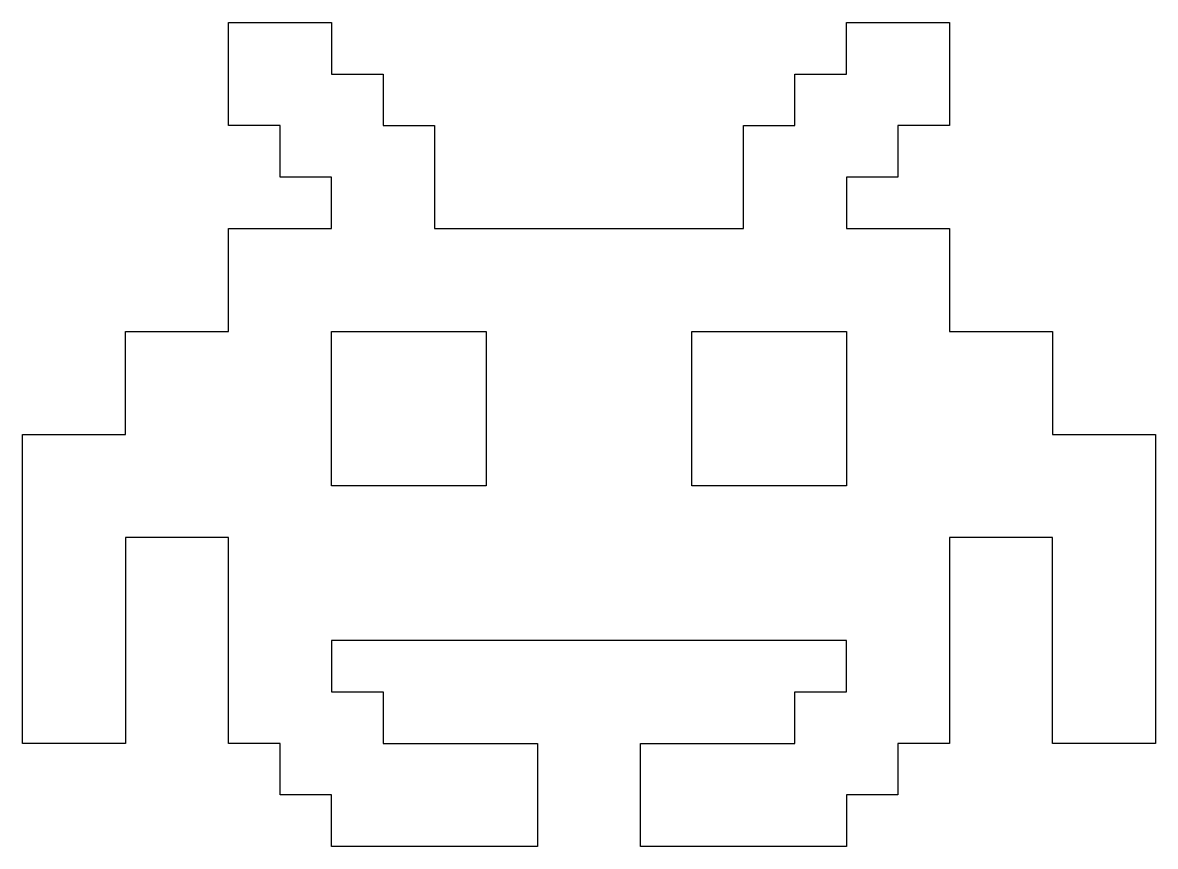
# Model space of a CAD drawing. Extents: x 0 to 27.5, y 0 to 20.
import ezdxf

# ---------------------------------------------------------------- set-up
doc = ezdxf.new("R2010")
doc.units = 0
doc.layers.add('Layer_1', color=7, linetype='CONTINUOUS')

msp = doc.modelspace()

# ---------------------------------------------------------------- linework, layer by layer
at = {"layer": 'Layer_1', "color": 7}
for points in [[(5, 20), (7.5, 20), (7.5, 18.75), (8.75, 18.75), (8.75, 17.5), (10, 17.5), (10, 15), (17.5, 15), (17.5, 17.5), (18.75, 17.5), (18.75, 18.75), (20, 18.75), (20, 20), (22.5, 20), (22.5, 17.5), (21.25, 17.5), (21.25, 16.25), (20, 16.25), (20, 15), (22.5, 15), (22.5, 12.5), (25, 12.5), (25, 10), (27.5, 10), (27.5, 2.5), (25, 2.5), (25, 7.5), (22.5, 7.5), (22.5, 2.5), (21.25, 2.5), (21.25, 1.25), (20, 1.25), (20, 0), (15, 0), (15, 2.5), (18.75, 2.5), (18.75, 3.75), (20, 3.75), (20, 5), (7.5, 5), (7.5, 3.75), (8.75, 3.75), (8.75, 2.5), (12.5, 2.5), (12.5, 0), (7.5, 0), (7.5, 1.25), (6.25, 1.25), (6.25, 2.5), (5, 2.5), (5, 7.5), (2.5, 7.5), (2.5, 2.5), (0, 2.5), (0, 10), (2.5, 10), (2.5, 12.5), (5, 12.5), (5, 15), (7.5, 15), (7.5, 16.25), (6.25, 16.25), (6.25, 17.5), (5, 17.5), (5, 20)], [(7.5, 12.5), (11.25, 12.5), (11.25, 8.75), (7.5, 8.75), (7.5, 12.5)], [(16.25, 12.5), (20, 12.5), (20, 8.75), (16.25, 8.75), (16.25, 12.5)]]:
    msp.add_lwpolyline(points, dxfattribs=at)

doc.saveas('drawing.dxf')
